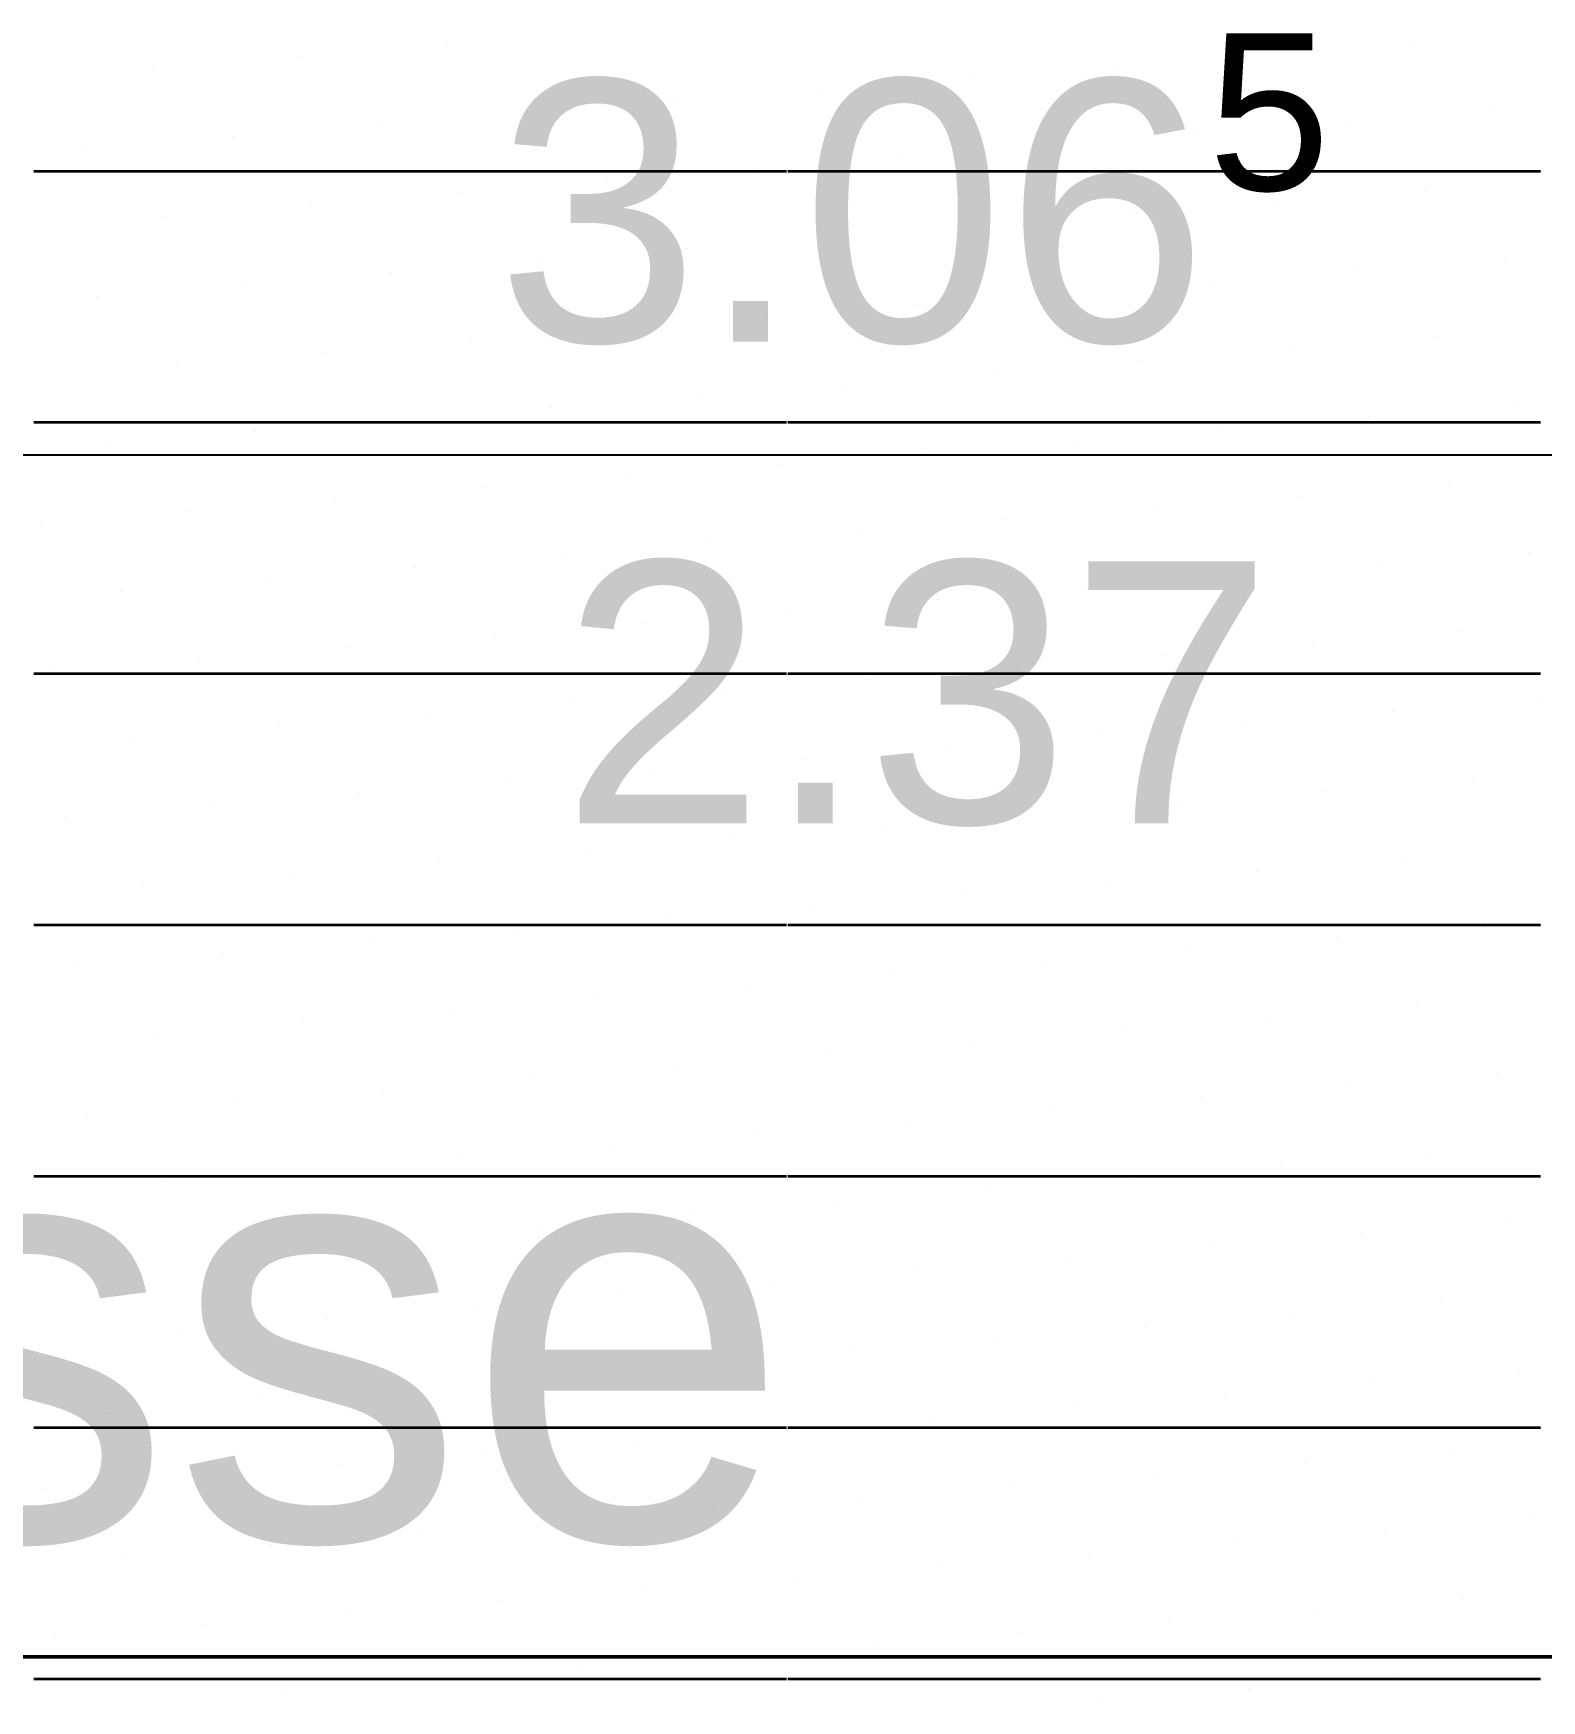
# Model space of a CAD drawing. Header units: centimetres. Extents: x 0.3 to 84.3, y 0.3 to 59.7.
# Drawn here: x 40.439 to 41.879, y 17.084 to 18.676 of the extents above; entities that cross this region are included whole.
import ezdxf

# ---------------------------------------------------------------- set-up
doc = ezdxf.new("R2010")
doc.units = ezdxf.units.CM
doc.linetypes.add('AUSGEZOGEN', pattern=[0])
for name, color, linetype, lineweight in [('Ausbau Raeume', 7, 'AUSGEZOGEN', 35), ('Deckendaemmung', 7, 'AUSGEZOGEN', 25), ('Raumbezeichnung', 7, 'AUSGEZOGEN', 35), ('Text Decke', 7, 'AUSGEZOGEN', 50), ('Werkplan- Ausfuehrungsmasse', 7, 'AUSGEZOGEN', 25)]:
    doc.layers.add(name, color=color, linetype=linetype, lineweight=lineweight)
doc.styles.add('ARIAL', font='ARIAL.TTF')

msp = doc.modelspace()

# ---------------------------------------------------------------- linework, layer by layer
at = {"layer": 'Ausbau Raeume', "color": 254, "linetype": 'AUSGEZOGEN', "lineweight": 35}
for p, q in [((41.1582, 18.5446), (40.4396, 18.5446)), ((41.8782, 18.5446), (41.1596, 18.5446)), ((41.1582, 18.3046), (40.4396, 18.3046)), ((41.8782, 18.3046), (41.1596, 18.3046)), ((41.1582, 18.0646), (40.4396, 18.0646)), ((41.8782, 18.0646), (41.1596, 18.0646)), ((41.1582, 17.8246), (40.4396, 17.8246)), ((41.8782, 17.8246), (41.1596, 17.8246)), ((41.1582, 17.5846), (40.4396, 17.5846)), ((41.8782, 17.5846), (41.1596, 17.5846)), ((41.1582, 17.3446), (40.4396, 17.3446)), ((41.8782, 17.3446), (41.1596, 17.3446)), ((41.1582, 17.1046), (40.4396, 17.1046)), ((41.8782, 17.1046), (41.1596, 17.1046))]:
    msp.add_line(p, q, dxfattribs=at)
at = {"layer": 'Deckendaemmung', "color": 211, "linetype": 'AUSGEZOGEN', "lineweight": 25, "true_color": 0xff70ff}
for p, q in [((40.8346, 18.6653), (40.8346, 18.6653)), ((41.7564, 18.6685), (41.7564, 18.6685)), ((40.6937, 18.6539), (40.6937, 18.6539)), ((41.4746, 18.6458), (41.4746, 18.6458)), ((41.6155, 18.6572), (41.6155, 18.6572)), ((40.5527, 18.6426), (40.5527, 18.6426)), ((41.3336, 18.6345), (41.3336, 18.6345)), ((41.1927, 18.6232), (41.1927, 18.6232)), ((40.9108, 18.6005), (40.9108, 18.6005)), ((41.0517, 18.6118), (41.0517, 18.6118)), ((41.8326, 18.6037), (41.8326, 18.6037)), ((40.7698, 18.5891), (40.7698, 18.5891)), ((41.6916, 18.5924), (41.6916, 18.5924)), ((40.4879, 18.5665), (40.4879, 18.5665)), ((40.6289, 18.5778), (40.6289, 18.5778)), ((41.4097, 18.5697), (41.4097, 18.5697)), ((41.5507, 18.581), (41.5507, 18.581)), ((41.2688, 18.5584), (41.2688, 18.5584)), ((40.9869, 18.5357), (40.9869, 18.5357)), ((41.1279, 18.547), (41.1279, 18.547)), ((40.846, 18.5243), (40.846, 18.5243)), ((41.7678, 18.5276), (41.7678, 18.5276)), ((40.705, 18.513), (40.705, 18.513)), ((41.4859, 18.5049), (41.4859, 18.5049)), ((41.6268, 18.5162), (41.6268, 18.5162)), ((40.5641, 18.5017), (40.5641, 18.5017)), ((41.3449, 18.4936), (41.3449, 18.4936)), ((41.0631, 18.4709), (41.0631, 18.4709)), ((41.204, 18.4822), (41.204, 18.4822)), ((40.9221, 18.4595), (40.9221, 18.4595)), ((41.8439, 18.4628), (41.8439, 18.4628)), ((40.7812, 18.4482), (40.7812, 18.4482)), ((41.562, 18.4401), (41.562, 18.4401)), ((41.703, 18.4514), (41.703, 18.4514)), ((40.4993, 18.4255), (40.4993, 18.4255)), ((40.6402, 18.4369), (40.6402, 18.4369)), ((41.4211, 18.4287), (41.4211, 18.4287)), ((41.2801, 18.4174), (41.2801, 18.4174)), ((40.9983, 18.3947), (40.9983, 18.3947)), ((41.1392, 18.4061), (41.1392, 18.4061)), ((40.8573, 18.3834), (40.8573, 18.3834)), ((41.6382, 18.3753), (41.6382, 18.3753)), ((41.7791, 18.3866), (41.7791, 18.3866)), ((41.7791, 18.3866), (41.7791, 18.3866)), ((40.5754, 18.3607), (40.5754, 18.3607)), ((40.7164, 18.372), (40.7164, 18.372)), ((41.4972, 18.3639), (41.4972, 18.3639)), ((41.3563, 18.3526), (41.3563, 18.3526)), ((41.0744, 18.3299), (41.0744, 18.3299)), ((41.0744, 18.3299), (41.0744, 18.3299)), ((41.2153, 18.3413), (41.2153, 18.3413)), ((40.9335, 18.3186), (40.9335, 18.3186)), ((41.8553, 18.3218), (41.8553, 18.3218)), ((40.6516, 18.2959), (40.6516, 18.2959)), ((40.7925, 18.3072), (40.7925, 18.3072)), ((41.5734, 18.2991), (41.5734, 18.2991)), ((41.7143, 18.3105), (41.7143, 18.3105)), ((40.5106, 18.2846), (40.5106, 18.2846)), ((41.4324, 18.2878), (41.4324, 18.2878)), ((41.1505, 18.2651), (41.1505, 18.2651)), ((41.2915, 18.2765), (41.2915, 18.2765)), ((41.0096, 18.2538), (41.0096, 18.2538)), ((40.8687, 18.2424), (40.8687, 18.2424)), ((41.6495, 18.2343), (41.6495, 18.2343)), ((41.7905, 18.2457), (41.7905, 18.2457)), ((40.5868, 18.2198), (40.5868, 18.2198)), ((40.7277, 18.2311), (40.7277, 18.2311)), ((41.5086, 18.223), (41.5086, 18.223)), ((40.4458, 18.2084), (40.4458, 18.2084)), ((41.2267, 18.2003), (41.2267, 18.2003)), ((41.3676, 18.2117), (41.3676, 18.2117)), ((41.0857, 18.189), (41.0857, 18.189)), ((40.9448, 18.1776), (40.9448, 18.1776)), ((41.7257, 18.1695), (41.7257, 18.1695)), ((41.8666, 18.1809), (41.8666, 18.1809)), ((40.6629, 18.155), (40.6629, 18.155)), ((40.8038, 18.1663), (40.8038, 18.1663)), ((41.5847, 18.1582), (41.5847, 18.1582)), ((40.522, 18.1436), (40.522, 18.1436)), ((41.4438, 18.1469), (41.4438, 18.1469)), ((41.1619, 18.1242), (41.1619, 18.1242)), ((41.3028, 18.1355), (41.3028, 18.1355)), ((41.0209, 18.1128), (41.0209, 18.1128)), ((41.8018, 18.1047), (41.8018, 18.1047)), ((40.739, 18.0902), (40.739, 18.0902)), ((40.88, 18.1015), (40.88, 18.1015)), ((41.6609, 18.0934), (41.6609, 18.0934)), ((40.5981, 18.0788), (40.5981, 18.0788)), ((41.5199, 18.0821), (41.5199, 18.0821)), ((40.4572, 18.0675), (40.4572, 18.0675)), ((41.238, 18.0594), (41.238, 18.0594)), ((41.379, 18.0707), (41.379, 18.0707)), ((41.0971, 18.048), (41.0971, 18.048)), ((40.8152, 18.0254), (40.8152, 18.0254)), ((40.9561, 18.0367), (40.9561, 18.0367)), ((41.737, 18.0286), (41.737, 18.0286)), ((41.737, 18.0286), (41.737, 18.0286)), ((41.8779, 18.0399), (41.8779, 18.0399)), ((40.6742, 18.014), (40.6742, 18.014)), ((41.5961, 18.0173), (41.5961, 18.0173)), ((40.5333, 18.0027), (40.5333, 18.0027)), ((41.3142, 17.9946), (41.3142, 17.9946)), ((41.4551, 18.0059), (41.4551, 18.0059)), ((41.1732, 17.9832), (41.1732, 17.9832)), ((41.0323, 17.9719), (41.0323, 17.9719)), ((41.0323, 17.9719), (41.0323, 17.9719)), ((41.8131, 17.9638), (41.8131, 17.9638)), ((40.7504, 17.9492), (40.7504, 17.9492)), ((40.8913, 17.9606), (40.8913, 17.9606)), ((41.6722, 17.9525), (41.6722, 17.9525)), ((40.6094, 17.9379), (40.6094, 17.9379)), ((41.3903, 17.9298), (41.3903, 17.9298)), ((41.5313, 17.9411), (41.5313, 17.9411)), ((40.4685, 17.9265), (40.4685, 17.9265)), ((41.2494, 17.9184), (41.2494, 17.9184)), ((41.1084, 17.9071), (41.1084, 17.9071)), ((40.8265, 17.8844), (40.8265, 17.8844)), ((40.9675, 17.8958), (40.9675, 17.8958)), ((41.7483, 17.8877), (41.7483, 17.8877)), ((40.6856, 17.8731), (40.6856, 17.8731)), ((41.6074, 17.8763), (41.6074, 17.8763)), ((40.5446, 17.8617), (40.5446, 17.8617)), ((41.3255, 17.8536), (41.3255, 17.8536)), ((41.4665, 17.865), (41.4665, 17.865)), ((41.1846, 17.8423), (41.1846, 17.8423)), ((40.9027, 17.8196), (40.9027, 17.8196)), ((41.0436, 17.831), (41.0436, 17.831)), ((41.8245, 17.8228), (41.8245, 17.8228)), ((40.7617, 17.8083), (40.7617, 17.8083)), ((41.6835, 17.8115), (41.6835, 17.8115)), ((40.6208, 17.7969), (40.6208, 17.7969)), ((41.4016, 17.7888), (41.4016, 17.7888)), ((41.5426, 17.8002), (41.5426, 17.8002)), ((40.4798, 17.7856), (40.4798, 17.7856)), ((41.2607, 17.7775), (41.2607, 17.7775)), ((40.9788, 17.7548), (40.9788, 17.7548)), ((41.1198, 17.7661), (41.1198, 17.7661)), ((40.8379, 17.7435), (40.8379, 17.7435)), ((41.7597, 17.7467), (41.7597, 17.7467)), ((40.6969, 17.7321), (40.6969, 17.7321)), ((41.4778, 17.724), (41.4778, 17.724)), ((41.6187, 17.7354), (41.6187, 17.7354)), ((40.556, 17.7208), (40.556, 17.7208)), ((41.3368, 17.7127), (41.3368, 17.7127)), ((41.1959, 17.7013), (41.1959, 17.7013)), ((40.914, 17.6787), (40.914, 17.6787)), ((41.055, 17.69), (41.055, 17.69)), ((41.8358, 17.6819), (41.8358, 17.6819)), ((41.8358, 17.6819), (41.8358, 17.6819)), ((40.7731, 17.6673), (40.7731, 17.6673)), ((41.5539, 17.6592), (41.5539, 17.6592)), ((41.6949, 17.6706), (41.6949, 17.6706)), ((40.4912, 17.6446), (40.4912, 17.6446)), ((40.6321, 17.656), (40.6321, 17.656)), ((41.413, 17.6479), (41.413, 17.6479)), ((41.272, 17.6365), (41.272, 17.6365)), ((40.9902, 17.6139), (40.9902, 17.6139)), ((41.1311, 17.6252), (41.1311, 17.6252)), ((41.1311, 17.6252), (41.1311, 17.6252)), ((40.8492, 17.6025), (40.8492, 17.6025)), ((41.771, 17.6058), (41.771, 17.6058)), ((40.5673, 17.5798), (40.5673, 17.5798)), ((40.7083, 17.5912), (40.7083, 17.5912)), ((41.4891, 17.5831), (41.4891, 17.5831)), ((41.6301, 17.5944), (41.6301, 17.5944)), ((41.3482, 17.5717), (41.3482, 17.5717)), ((41.0663, 17.5491), (41.0663, 17.5491)), ((41.2072, 17.5604), (41.2072, 17.5604)), ((40.9254, 17.5377), (40.9254, 17.5377)), ((41.8472, 17.541), (41.8472, 17.541)), ((40.7844, 17.5264), (40.7844, 17.5264)), ((41.5653, 17.5183), (41.5653, 17.5183)), ((41.7062, 17.5296), (41.7062, 17.5296)), ((40.5025, 17.5037), (40.5025, 17.5037)), ((40.6435, 17.515), (40.6435, 17.515)), ((41.4243, 17.5069), (41.4243, 17.5069)), ((41.1424, 17.4843), (41.1424, 17.4843)), ((41.2834, 17.4956), (41.2834, 17.4956)), ((41.0015, 17.4729), (41.0015, 17.4729)), ((40.8606, 17.4616), (40.8606, 17.4616)), ((41.6414, 17.4535), (41.6414, 17.4535)), ((41.7824, 17.4648), (41.7824, 17.4648)), ((40.5787, 17.4389), (40.5787, 17.4389)), ((40.7196, 17.4502), (40.7196, 17.4502)), ((41.5005, 17.4421), (41.5005, 17.4421)), ((41.3595, 17.4308), (41.3595, 17.4308)), ((41.0776, 17.4081), (41.0776, 17.4081)), ((41.2186, 17.4195), (41.2186, 17.4195)), ((40.9367, 17.3968), (40.9367, 17.3968)), ((41.7176, 17.3887), (41.7176, 17.3887)), ((41.8585, 17.4), (41.8585, 17.4)), ((40.6548, 17.3741), (40.6548, 17.3741)), ((40.7957, 17.3854), (40.7957, 17.3854)), ((41.5766, 17.3773), (41.5766, 17.3773)), ((40.5139, 17.3628), (40.5139, 17.3628)), ((41.4357, 17.366), (41.4357, 17.366)), ((41.1538, 17.3433), (41.1538, 17.3433)), ((41.2947, 17.3547), (41.2947, 17.3547)), ((41.0128, 17.332), (41.0128, 17.332)), ((40.7309, 17.3093), (40.7309, 17.3093)), ((40.8719, 17.3206), (40.8719, 17.3206)), ((41.6528, 17.3125), (41.6528, 17.3125)), ((41.7937, 17.3239), (41.7937, 17.3239)), ((41.7937, 17.3239), (41.7937, 17.3239)), ((40.59, 17.298), (40.59, 17.298)), ((41.5118, 17.3012), (41.5118, 17.3012)), ((40.4491, 17.2866), (40.4491, 17.2866)), ((41.2299, 17.2785), (41.2299, 17.2785)), ((41.3709, 17.2899), (41.3709, 17.2899)), ((41.089, 17.2672), (41.089, 17.2672)), ((41.089, 17.2672), (41.089, 17.2672)), ((40.948, 17.2558), (40.948, 17.2558)), ((41.7289, 17.2477), (41.7289, 17.2477)), ((41.8698, 17.2591), (41.8698, 17.2591)), ((40.6661, 17.2332), (40.6661, 17.2332)), ((40.8071, 17.2445), (40.8071, 17.2445)), ((41.588, 17.2364), (41.588, 17.2364)), ((40.5252, 17.2218), (40.5252, 17.2218)), ((41.3061, 17.2137), (41.3061, 17.2137)), ((41.447, 17.2251), (41.447, 17.2251)), ((41.1651, 17.2024), (41.1651, 17.2024)), ((41.0242, 17.191), (41.0242, 17.191)), ((41.805, 17.1829), (41.805, 17.1829)), ((40.7423, 17.1684), (40.7423, 17.1684)), ((40.8832, 17.1797), (40.8832, 17.1797)), ((41.6641, 17.1716), (41.6641, 17.1716)), ((40.6013, 17.157), (40.6013, 17.157)), ((41.5232, 17.1602), (41.5232, 17.1602)), ((40.4604, 17.1457), (40.4604, 17.1457)), ((41.2413, 17.1376), (41.2413, 17.1376)), ((41.3822, 17.1489), (41.3822, 17.1489)), ((41.1003, 17.1262), (41.1003, 17.1262)), ((40.8184, 17.1035), (40.8184, 17.1035)), ((40.9594, 17.1149), (40.9594, 17.1149)), ((41.7402, 17.1068), (41.7402, 17.1068)), ((40.6775, 17.0922), (40.6775, 17.0922)), ((41.5993, 17.0954), (41.5993, 17.0954)), ((41.4583, 17.0841), (41.4583, 17.0841))]:
    msp.add_line(p, q, dxfattribs=at)
at = {"layer": 'Text Decke', "color": 92, "linetype": 'AUSGEZOGEN', "lineweight": 50, "true_color": 0x00c600}
msp.add_line((37.78, 17.126), (46.83, 17.126), dxfattribs=at)
at = {"layer": 'Werkplan- Ausfuehrungsmasse', "color": 7, "linetype": 'AUSGEZOGEN', "lineweight": 25}
msp.add_line((38.61, 18.274), (44.74, 18.274), dxfattribs=at)

# ---------------------------------------------------------------- texts
at = {"layer": 'Raumbezeichnung', "color": 7, "linetype": 'AUSGEZOGEN', "lineweight": 35, "insert": (38.958, 17.2316), "char_height": 0.4, "width": 0.2, "attachment_point": 7, "style": 'ARIAL'}
msp.add_mtext('Terrasse', dxfattribs=at)
at = {"layer": 'Werkplan- Ausfuehrungsmasse', "color": 7, "linetype": 'AUSGEZOGEN', "lineweight": 50, "attachment_point": 7, "style": 'ARIAL'}
for s, insert, char_height, width in [('5', (41.5608, 18.5243), 0.15, 0.075), ('3.06', (40.8811, 18.3784), 0.25, 0.125), ('2.37', (40.9431, 17.9185), 0.25, 0.125)]:
    msp.add_mtext(s, dxfattribs=dict(at, insert=insert, char_height=char_height, width=width))

doc.saveas('drawing.dxf')
